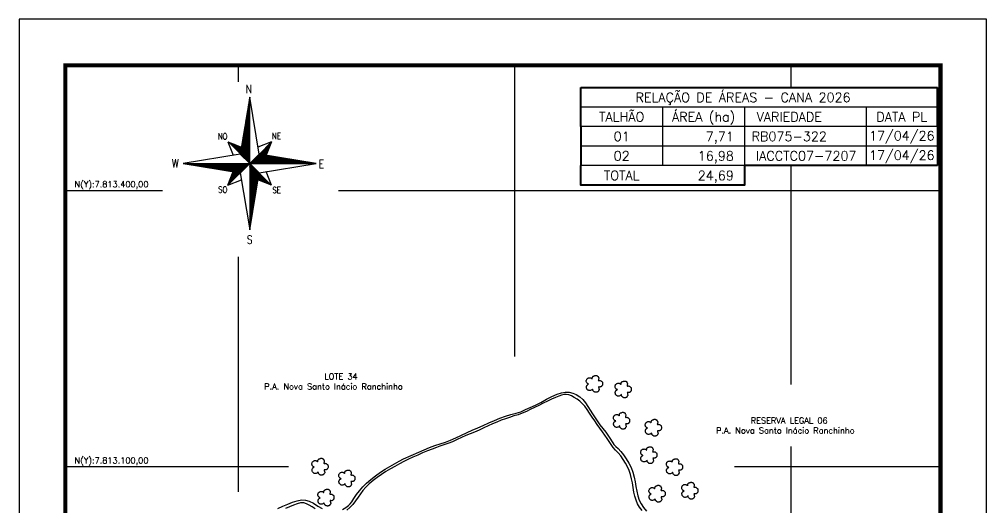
# Model space of a CAD drawing. Header units: millimetres. Extents: x 745062 to 746112, y 7812101 to 7813586.
# Drawn here: x 745062 to 746112, y 7813055 to 7813586 of the extents above; entities that cross this region are included whole.
import ezdxf
from ezdxf.enums import TextEntityAlignment as Align

# ---------------------------------------------------------------- set-up
doc = ezdxf.new("R2010")
doc.units = ezdxf.units.MM
doc.linetypes.add('LIN0', pattern=[0])
for name, color, linetype in [('0114001087', 1, 'Continuous'), ('0114001087002', 5, 'Continuous'), ('CONFRONTANTES', 7, 'Continuous'), ('MALHA', 8, 'Continuous'), ('MARGEM', 5, 'Continuous'), ('MATO', 94, 'Continuous'), ('QUADRO_DE_AREAS_CANA_2026', 7, 'Continuous'), ('SETA_NORTE', 3, 'Continuous'), ('TG', 7, 'LIN0')]:
    doc.layers.add(name, color=color, linetype=linetype)
doc.styles.add('ROMANS', font='romans')
doc.styles.add('Simplex', font='simplex.shx')

# ---------------------------------------------------------------- blocks, each defined once
blk = doc.blocks.new('A$C309442C0')
at = {"layer": 'SETA_NORTE', "linetype": 'Continuous'}
h = blk.add_hatch(dxfattribs=at)
h.set_pattern_fill('ANSI31', color=256, scale=0.1375, angle=-90, style=0)
h.set_pattern_definition([(315, (-215853.3434, 13873.16845), (0.3086963042, 0.3086963042), [])])
h.paths.add_polyline_path([(73.5, 97.4), (74.7, 104.9), (60, 110.8)])
h = blk.add_hatch(dxfattribs=at)
h.set_pattern_fill('ANSI31', color=256, scale=0.1375, angle=180, style=0)
h.set_pattern_definition([(225, (13869.59828, 216024.21475), (0.3086963042, -0.3086963042), [])])
h.paths.add_polyline_path([(93.8, 97.4), (101.4, 96.2), (107.3, 110.8)])
h = blk.add_hatch(dxfattribs=at)
h.set_pattern_fill('ANSI31', color=256, scale=0.1375, style=0)
h.set_pattern_definition([(45, (-13702.2971, -215849.77324), (-0.3086963042, 0.3086963042), [])])
h.paths.add_polyline_path([(73.5, 77), (65.9, 78.3), (60, 63.6)])
h = blk.add_hatch(dxfattribs=at)
h.set_pattern_fill('ANSI31', color=256, scale=0.1375, angle=90, style=0)
h.set_pattern_definition([(135, (216020.6446, -13698.72693), (-0.3086963042, -0.3086963042), [])])
h.paths.add_polyline_path([(93.8, 77), (92.6, 69.5), (107.3, 63.6)])
for p, q in [((83.4, 157.5), (83.7, 157.8)), ((83.5, 158.3), (83.7, 158.4)), ((83.6, 159), (83.7, 159.1)), ((81.3, 145.3), (83.7, 147.6)), ((81.5, 146.1), (83.7, 148.2)), ((81.6, 146.8), (83.7, 148.9)), ((81.7, 147.6), (83.7, 149.5)), ((81.8, 148.3), (83.7, 150.1)), ((82, 149.1), (83.7, 150.8)), ((82.1, 149.9), (83.7, 151.4)), ((82.2, 150.6), (83.7, 152.1)), ((82.3, 151.4), (83.7, 152.7)), ((82.5, 152.2), (83.7, 153.3)), ((82.6, 152.9), (83.7, 154)), ((82.7, 153.7), (83.7, 154.6)), ((82.9, 154.4), (83.7, 155.2)), ((83, 155.2), (83.7, 155.9)), ((83.1, 156), (83.7, 156.5)), ((83.2, 156.7), (83.7, 157.2)), ((79.2, 132.3), (83.7, 136.8)), ((79.3, 133.1), (83.7, 137.4)), ((79.5, 133.8), (83.7, 138)), ((79.6, 134.6), (83.7, 138.7)), ((79.7, 135.4), (83.7, 139.3)), ((79.8, 136.1), (83.7, 140)), ((80, 136.9), (83.7, 140.6)), ((80.1, 137.7), (83.7, 141.2)), ((80.2, 138.4), (83.7, 141.9)), ((80.3, 139.2), (83.7, 142.5)), ((80.5, 139.9), (83.7, 143.1)), ((80.6, 140.7), (83.7, 143.8)), ((80.7, 141.5), (83.7, 144.4)), ((80.8, 142.2), (83.7, 145)), ((81, 143), (83.7, 145.7)), ((81.1, 143.8), (83.7, 146.3)), ((81.2, 144.5), (83.7, 147)), ((77.2, 120.1), (83.7, 126.6)), ((77.3, 120.9), (83.7, 127.2)), ((77.4, 121.6), (83.7, 127.8)), ((77.6, 122.4), (83.7, 128.5)), ((77.7, 123.2), (83.7, 129.1)), ((77.8, 123.9), (83.7, 129.8)), ((78, 124.7), (83.7, 130.4)), ((78.1, 125.5), (83.7, 131)), ((78.2, 126.2), (83.7, 131.7)), ((78.3, 127), (83.7, 132.3)), ((78.5, 127.7), (83.7, 132.9)), ((78.6, 128.5), (83.7, 133.6)), ((78.7, 129.3), (83.7, 134.2)), ((78.8, 130), (83.7, 134.9)), ((79, 130.8), (83.7, 135.5)), ((79.1, 131.6), (83.7, 136.1)), ((75.1, 107.2), (83.7, 115.7)), ((75.2, 107.9), (83.7, 116.4)), ((75.3, 108.7), (83.7, 117)), ((75.4, 109.4), (83.7, 117.7)), ((75.6, 110.2), (83.7, 118.3)), ((75.7, 111), (83.7, 118.9)), ((75.8, 111.7), (83.7, 119.6)), ((75.9, 112.5), (83.7, 120.2)), ((76.1, 113.3), (83.7, 120.8)), ((76.2, 114), (83.7, 121.5)), ((76.3, 114.8), (83.7, 122.1)), ((76.4, 115.5), (83.7, 122.8)), ((76.6, 116.3), (83.7, 123.4)), ((76.7, 117.1), (83.7, 124)), ((76.8, 117.8), (83.7, 124.7)), ((76.9, 118.6), (83.7, 125.3)), ((77.1, 119.4), (83.7, 125.9)), ((60, 110.8), (74.7, 104.9)), ((60, 110.8), (65.9, 96.2)), ((73.5, 97.3), (83.7, 107.5)), ((73.6, 98), (83.7, 108.1)), ((73.7, 98.8), (83.7, 108.7)), ((73.8, 99.5), (83.7, 109.4)), ((73.8, 97), (83.7, 106.8)), ((73.9, 100.3), (83.7, 110)), ((74.1, 101.1), (83.7, 110.6)), ((74.2, 101.8), (83.7, 111.3)), ((74.2, 96.7), (83.7, 106.2)), ((74.3, 102.6), (83.7, 111.9)), ((74.4, 103.3), (83.7, 112.6)), ((74.5, 96.4), (83.7, 105.6)), ((74.6, 104.1), (83.7, 113.2)), ((74.7, 104.9), (83.7, 113.8)), ((74.8, 105.6), (83.7, 114.5)), ((74.9, 106.4), (83.7, 115.1)), ((107.3, 110.8), (92.6, 104.9)), ((107.3, 110.8), (101.4, 96.2)), ((74.8, 96.1), (83.7, 104.9)), ((75.1, 95.7), (83.7, 104.3)), ((75.4, 95.4), (83.7, 103.6)), ((75.8, 95.1), (83.7, 103)), ((76.1, 94.8), (83.7, 102.4)), ((76.4, 94.5), (83.7, 101.7)), ((76.7, 94.2), (83.7, 101.1)), ((77, 93.8), (83.7, 100.5)), ((77.4, 93.5), (83.7, 99.8)), ((77.7, 93.2), (83.7, 99.2)), ((78, 92.9), (83.7, 98.5)), ((78.3, 92.6), (83.7, 97.9)), ((78.6, 92.2), (83.7, 97.3)), ((78.9, 91.9), (83.7, 96.6)), ((79.3, 91.6), (83.7, 96)), ((79.6, 91.3), (83.7, 95.4)), ((79.9, 91), (83.7, 94.7)), ((83.8, 87.2), (94, 97.4)), ((84.4, 87.2), (94.5, 97.3)), ((85.1, 87.2), (95.1, 97.2)), ((85.7, 87.2), (95.6, 97.1)), ((86.3, 87.2), (96.2, 97)), ((87, 87.2), (96.7, 96.9)), ((87.6, 87.2), (97.2, 96.9)), ((88.3, 87.2), (97.8, 96.8)), ((88.9, 87.2), (98.3, 96.7)), ((89.5, 87.2), (98.9, 96.6)), ((90.2, 87.2), (99.4, 96.5)), ((90.8, 87.2), (100, 96.4)), ((91.4, 87.2), (100.5, 96.3)), ((92.1, 87.2), (101.1, 96.2)), ((92.7, 87.2), (101.6, 96.1)), ((93.4, 87.2), (102.2, 96)), ((94, 87.2), (102.7, 96)), ((94.6, 87.2), (103.3, 95.9)), ((95.3, 87.2), (103.8, 95.8)), ((95.9, 87.2), (104.4, 95.7)), ((96.5, 87.2), (104.9, 95.6)), ((97.2, 87.2), (105.5, 95.5)), ((97.8, 87.2), (106, 95.4)), ((98.4, 87.2), (106.5, 95.3)), ((99.1, 87.2), (107.1, 95.2)), ((99.7, 87.2), (107.6, 95.1)), ((100.4, 87.2), (108.2, 95.1)), ((101, 87.2), (108.7, 95)), ((101.6, 87.2), (109.3, 94.9)), ((102.3, 87.2), (109.8, 94.8)), ((102.9, 87.2), (110.4, 94.7)), ((103.5, 87.2), (110.9, 94.6)), ((104.2, 87.2), (111.5, 94.5)), ((11.8, 87.2), (11.8, 87.2)), ((12.3, 87.1), (12.4, 87.2)), ((12.9, 87), (13.1, 87.2)), ((13.4, 86.9), (13.7, 87.2)), ((14, 86.8), (14.4, 87.2)), ((14.5, 86.7), (15, 87.2)), ((15.1, 86.6), (15.6, 87.2)), ((15.6, 86.6), (16.3, 87.2)), ((16.2, 86.5), (16.9, 87.2)), ((16.7, 86.4), (17.5, 87.2)), ((17.2, 86.3), (18.2, 87.2)), ((17.8, 86.2), (18.8, 87.2)), ((18.3, 86.1), (19.5, 87.2)), ((18.9, 86), (20.1, 87.2)), ((19.4, 85.9), (20.7, 87.2)), ((20, 85.8), (21.4, 87.2)), ((20.5, 85.7), (22, 87.2)), ((21.1, 85.7), (22.6, 87.2)), ((21.6, 85.6), (23.3, 87.2)), ((22.2, 85.5), (23.9, 87.2)), ((22.7, 85.4), (24.6, 87.2)), ((23.3, 85.3), (25.2, 87.2)), ((23.8, 85.2), (25.8, 87.2)), ((24.4, 85.1), (26.5, 87.2)), ((24.9, 85), (27.1, 87.2)), ((25.5, 84.9), (27.7, 87.2)), ((26, 84.8), (28.4, 87.2)), ((26.5, 84.8), (29, 87.2)), ((27.1, 84.7), (29.6, 87.2)), ((27.6, 84.6), (30.3, 87.2)), ((28.2, 84.5), (30.9, 87.2)), ((28.7, 84.4), (31.6, 87.2)), ((29.3, 84.3), (32.2, 87.2)), ((29.8, 84.2), (32.8, 87.2)), ((30.4, 84.1), (33.5, 87.2)), ((30.9, 84), (34.1, 87.2)), ((31.5, 83.9), (34.7, 87.2)), ((32, 83.9), (35.4, 87.2)), ((32.6, 83.8), (36, 87.2)), ((33.1, 83.7), (36.7, 87.2)), ((33.7, 83.6), (37.3, 87.2)), ((34.2, 83.5), (37.9, 87.2)), ((34.7, 83.4), (38.6, 87.2)), ((35.3, 83.3), (39.2, 87.2)), ((35.8, 83.2), (39.8, 87.2)), ((36.4, 83.1), (40.5, 87.2)), ((36.9, 83), (41.1, 87.2)), ((37.5, 83), (41.8, 87.2)), ((38, 82.9), (42.4, 87.2)), ((38.6, 82.8), (43, 87.2)), ((39.1, 82.7), (43.7, 87.2)), ((39.7, 82.6), (44.3, 87.2)), ((40.2, 82.5), (44.9, 87.2)), ((40.8, 82.4), (45.6, 87.2)), ((41.3, 82.3), (46.2, 87.2)), ((41.9, 82.2), (46.8, 87.2)), ((42.4, 82.1), (47.5, 87.2)), ((43, 82.1), (48.1, 87.2)), ((43.5, 82), (48.8, 87.2)), ((44, 81.9), (49.4, 87.2)), ((44.6, 81.8), (50, 87.2)), ((45.1, 81.7), (50.7, 87.2)), ((45.7, 81.6), (51.3, 87.2)), ((46.2, 81.5), (51.9, 87.2)), ((46.8, 81.4), (52.6, 87.2)), ((47.3, 81.3), (53.2, 87.2)), ((47.9, 81.2), (53.9, 87.2)), ((48.4, 81.2), (54.5, 87.2)), ((49, 81.1), (55.1, 87.2)), ((49.5, 81), (55.8, 87.2)), ((50.1, 80.9), (56.4, 87.2)), ((50.6, 80.8), (57, 87.2)), ((51.2, 80.7), (57.7, 87.2)), ((51.7, 80.6), (58.3, 87.2)), ((52.3, 80.5), (59, 87.2)), ((52.8, 80.4), (59.6, 87.2)), ((53.3, 80.3), (60.2, 87.2)), ((53.9, 80.3), (60.9, 87.2)), ((54.4, 80.2), (61.5, 87.2)), ((55, 80.1), (62.1, 87.2)), ((55.5, 80), (62.8, 87.2)), ((56.1, 79.9), (63.4, 87.2)), ((56.6, 79.8), (64, 87.2)), ((57.2, 79.7), (64.7, 87.2)), ((57.7, 79.6), (65.3, 87.2)), ((58.3, 79.5), (66, 87.2)), ((58.8, 79.4), (66.6, 87.2)), ((59.4, 79.4), (67.2, 87.2)), ((59.9, 79.3), (67.9, 87.2)), ((83.7, 87.2), (60, 63.6)), ((60.5, 79.2), (68.5, 87.2)), ((61, 79.1), (69.1, 87.2)), ((61.5, 79), (69.8, 87.2)), ((62.1, 78.9), (70.4, 87.2)), ((62.6, 78.8), (71.1, 87.2)), ((63.2, 78.7), (71.7, 87.2)), ((63.7, 78.6), (72.3, 87.2)), ((64.3, 78.5), (73, 87.2)), ((64.8, 78.4), (73.6, 87.2)), ((65.4, 78.4), (74.2, 87.2)), ((65.9, 78.3), (74.9, 87.2)), ((66.5, 78.2), (75.5, 87.2)), ((67, 78.1), (76.2, 87.2)), ((67.6, 78), (76.8, 87.2)), ((68.1, 77.9), (77.4, 87.2)), ((68.7, 77.8), (78.1, 87.2)), ((69.2, 77.7), (78.7, 87.2)), ((69.8, 77.6), (79.3, 87.2)), ((70.3, 77.5), (80, 87.2)), ((70.8, 77.5), (80.6, 87.2)), ((71.4, 77.4), (81.2, 87.2)), ((71.9, 77.3), (81.9, 87.2)), ((72.5, 77.2), (82.5, 87.2)), ((73, 77.1), (83.2, 87.2)), ((80.2, 90.7), (83.7, 94.1)), ((80.5, 90.3), (83.7, 93.4)), ((80.9, 90), (83.7, 92.8)), ((81.2, 89.7), (83.7, 92.2)), ((81.5, 89.4), (83.7, 91.5)), ((81.8, 89.1), (83.7, 90.9)), ((82.1, 88.7), (83.7, 90.3)), ((82.4, 88.4), (83.7, 89.6)), ((82.8, 88.1), (83.7, 89)), ((83.1, 87.8), (83.7, 88.4)), ((83.4, 87.5), (83.7, 87.7)), ((83.7, 87.1), (83.7, 87.1)), ((83.7, 86.4), (84, 86.8)), ((83.7, 85.8), (84.4, 86.5)), ((83.7, 85.2), (84.7, 86.2)), ((83.7, 84.5), (85, 85.9)), ((83.7, 83.9), (85.3, 85.6)), ((83.7, 83.3), (85.6, 85.2)), ((83.7, 82.6), (86, 84.9)), ((83.7, 82), (86.3, 84.6)), ((83.7, 81.3), (86.6, 84.3)), ((104.8, 87.2), (112, 94.4)), ((105.5, 87.2), (112.6, 94.3)), ((106.1, 87.2), (113.1, 94.2)), ((106.7, 87.2), (113.7, 94.1)), ((107.4, 87.2), (114.2, 94.1)), ((108, 87.2), (114.8, 94)), ((108.6, 87.2), (115.3, 93.9)), ((109.3, 87.2), (115.8, 93.8)), ((109.9, 87.2), (116.4, 93.7)), ((110.6, 87.2), (116.9, 93.6)), ((111.2, 87.2), (117.5, 93.5)), ((111.8, 87.2), (118, 93.4)), ((112.5, 87.2), (118.6, 93.3)), ((113.1, 87.2), (119.1, 93.2)), ((113.7, 87.2), (119.7, 93.2)), ((114.4, 87.2), (120.2, 93.1)), ((115, 87.2), (120.8, 93)), ((115.6, 87.2), (121.3, 92.9)), ((116.3, 87.2), (121.9, 92.8)), ((116.9, 87.2), (122.4, 92.7)), ((117.6, 87.2), (123, 92.6)), ((118.2, 87.2), (123.5, 92.5)), ((118.8, 87.2), (124, 92.4)), ((119.5, 87.2), (124.6, 92.3)), ((120.1, 87.2), (125.1, 92.3)), ((120.7, 87.2), (125.7, 92.2)), ((121.4, 87.2), (126.2, 92.1)), ((122, 87.2), (126.8, 92)), ((122.7, 87.2), (127.3, 91.9)), ((123.3, 87.2), (127.9, 91.8)), ((123.9, 87.2), (128.4, 91.7)), ((124.6, 87.2), (129, 91.6)), ((125.2, 87.2), (129.5, 91.5)), ((125.8, 87.2), (130.1, 91.4)), ((126.5, 87.2), (130.6, 91.4)), ((127.1, 87.2), (131.2, 91.3)), ((127.8, 87.2), (131.7, 91.2)), ((128.4, 87.2), (132.3, 91.1)), ((129, 87.2), (132.8, 91)), ((129.7, 87.2), (133.3, 90.9)), ((130.3, 87.2), (133.9, 90.8)), ((130.9, 87.2), (134.4, 90.7)), ((131.6, 87.2), (135, 90.6)), ((132.2, 87.2), (135.5, 90.5)), ((132.8, 87.2), (136.1, 90.5)), ((133.5, 87.2), (136.6, 90.4)), ((134.1, 87.2), (137.2, 90.3)), ((134.8, 87.2), (137.7, 90.2)), ((135.4, 87.2), (138.3, 90.1)), ((136, 87.2), (138.8, 90)), ((136.7, 87.2), (139.4, 89.9)), ((137.3, 87.2), (139.9, 89.8)), ((137.9, 87.2), (140.5, 89.7)), ((138.6, 87.2), (141, 89.6)), ((139.2, 87.2), (141.6, 89.6)), ((139.9, 87.2), (142.1, 89.5)), ((140.5, 87.2), (142.6, 89.4)), ((141.1, 87.2), (143.2, 89.3)), ((141.8, 87.2), (143.7, 89.2)), ((142.4, 87.2), (144.3, 89.1)), ((143, 87.2), (144.8, 89)), ((143.7, 87.2), (145.4, 88.9)), ((144.3, 87.2), (145.9, 88.8)), ((144.9, 87.2), (146.5, 88.7)), ((145.6, 87.2), (147, 88.7)), ((146.2, 87.2), (147.6, 88.6)), ((146.9, 87.2), (148.1, 88.5)), ((147.5, 87.2), (148.7, 88.4)), ((148.1, 87.2), (149.2, 88.3)), ((148.8, 87.2), (149.8, 88.2)), ((149.4, 87.2), (150.3, 88.1)), ((150, 87.2), (150.8, 88)), ((150.7, 87.2), (151.4, 87.9)), ((151.3, 87.2), (151.9, 87.8)), ((152, 87.2), (152.5, 87.8)), ((152.6, 87.2), (153, 87.7)), ((153.2, 87.2), (153.6, 87.6)), ((153.9, 87.2), (154.1, 87.5)), ((154.5, 87.2), (154.7, 87.4)), ((155.1, 87.2), (155.2, 87.3)), ((60, 63.6), (65.9, 78.3)), ((83.7, 80.7), (86.9, 84)), ((83.7, 80.1), (87.2, 83.6)), ((83.7, 79.4), (87.5, 83.3)), ((83.7, 78.8), (87.9, 83)), ((83.7, 78.2), (88.2, 82.7)), ((83.7, 77.5), (88.5, 82.4)), ((83.7, 76.9), (88.8, 82.1)), ((83.7, 76.2), (89.1, 81.7)), ((83.7, 75.6), (89.5, 81.4)), ((83.7, 75), (89.8, 81.1)), ((83.7, 74.3), (90.1, 80.8)), ((83.7, 73.7), (90.4, 80.5)), ((83.7, 73.1), (90.7, 80.1)), ((83.7, 72.4), (91, 79.8)), ((83.7, 71.8), (91.4, 79.5)), ((83.7, 71.2), (91.7, 79.2)), ((83.7, 70.5), (92, 78.9)), ((83.7, 69.9), (92.3, 78.5)), ((83.7, 69.2), (92.6, 78.2)), ((83.7, 68.6), (93, 77.9)), ((83.7, 68), (93.3, 77.6)), ((83.7, 67.3), (93.6, 77.3)), ((83.7, 66.7), (93.8, 76.9)), ((83.7, 66.1), (93.7, 76.1)), ((83.7, 65.4), (93.6, 75.3)), ((83.7, 64.8), (93.4, 74.6)), ((83.7, 64.1), (93.3, 73.8)), ((107.3, 63.6), (101.4, 78.3)), ((60, 63.6), (74.7, 69.5)), ((83.7, 63.5), (93.2, 73)), ((83.7, 62.9), (93.1, 72.3)), ((83.7, 62.2), (92.9, 71.5)), ((83.7, 61.6), (92.8, 70.8)), ((83.7, 61), (92.7, 70)), ((83.7, 60.3), (92.6, 69.2)), ((83.7, 59.7), (92.4, 68.5)), ((83.7, 59), (92.3, 67.7)), ((83.7, 58.4), (92.2, 66.9)), ((83.7, 57.8), (92.1, 66.2)), ((83.7, 57.1), (91.9, 65.4)), ((83.7, 56.5), (91.8, 64.7)), ((83.7, 55.9), (91.7, 63.9)), ((83.7, 55.2), (91.6, 63.1)), ((107.3, 63.6), (92.6, 69.5)), ((83.7, 54.6), (91.4, 62.4)), ((83.7, 54), (91.3, 61.6)), ((83.7, 53.3), (91.2, 60.8)), ((83.7, 52.7), (91.1, 60.1)), ((83.7, 52), (90.9, 59.3)), ((83.7, 51.4), (90.8, 58.6)), ((83.7, 50.8), (90.7, 57.8)), ((83.7, 50.1), (90.5, 57)), ((83.7, 49.5), (90.4, 56.3)), ((83.7, 48.9), (90.3, 55.5)), ((83.7, 48.2), (90.2, 54.7)), ((83.7, 47.6), (90, 54)), ((83.7, 46.9), (89.9, 53.2)), ((83.7, 46.3), (89.8, 52.5)), ((83.7, 45.7), (89.7, 51.7)), ((83.7, 45), (89.5, 50.9)), ((83.7, 44.4), (89.4, 50.2)), ((83.7, 43.8), (89.3, 49.4)), ((83.7, 43.1), (89.2, 48.6)), ((83.7, 42.5), (89, 47.9)), ((83.7, 41.8), (88.9, 47.1)), ((83.7, 41.2), (88.8, 46.3)), ((83.7, 40.6), (88.7, 45.6)), ((83.7, 39.9), (88.5, 44.8)), ((83.7, 39.3), (88.4, 44.1)), ((83.7, 38.7), (88.3, 43.3)), ((83.7, 38), (88.2, 42.5)), ((83.7, 37.4), (88, 41.8)), ((83.7, 36.8), (87.9, 41)), ((83.7, 36.1), (87.8, 40.2)), ((83.7, 35.5), (87.7, 39.5)), ((83.7, 34.8), (87.5, 38.7)), ((83.7, 34.2), (87.4, 38)), ((83.7, 33.6), (87.3, 37.2)), ((83.7, 32.9), (87.2, 36.4)), ((83.7, 32.3), (87, 35.7)), ((83.7, 31.7), (86.9, 34.9)), ((83.7, 31), (86.8, 34.1)), ((83.7, 30.4), (86.7, 33.4)), ((83.7, 29.7), (86.5, 32.6)), ((83.7, 29.1), (86.4, 31.9)), ((83.7, 28.5), (86.3, 31.1)), ((83.7, 27.8), (86.2, 30.3)), ((83.7, 27.2), (86, 29.6)), ((83.7, 26.6), (85.9, 28.8)), ((83.7, 25.9), (85.8, 28)), ((83.7, 25.3), (85.6, 27.3)), ((83.7, 24.6), (85.5, 26.5)), ((83.7, 24), (85.4, 25.8)), ((83.7, 23.4), (85.3, 25)), ((83.7, 22.7), (85.1, 24.2)), ((83.7, 22.1), (85, 23.5)), ((83.7, 21.5), (84.9, 22.7)), ((83.7, 20.8), (84.8, 21.9)), ((83.7, 20.2), (84.6, 21.2)), ((83.7, 19.6), (84.5, 20.4)), ((83.7, 18.9), (84.4, 19.7)), ((83.7, 18.3), (84.3, 18.9)), ((83.7, 17.6), (84.1, 18.1)), ((83.7, 17), (84, 17.4)), ((83.7, 16.4), (83.9, 16.6)), ((83.7, 15.7), (83.8, 15.8))]:
    blk.add_line(p, q, dxfattribs=at)
blk.add_lwpolyline([(93.8, 77), (155.7, 87.2), (93.8, 97.4), (83.7, 159.3), (73.5, 97.4), (11.6, 87.2), (73.5, 77), (83.7, 15.1)], close=True, dxfattribs=at)
for points in [[(83.7, 87.2), (83.7, 159.3)], [(83.7, 87.2), (73.5, 97.4)], [(83.7, 87.2), (93.8, 97.4)], [(11.6, 87.2), (155.7, 87.2)], [(83.7, 87.2), (73.5, 77)], [(83.7, 87.2), (93.8, 77)], [(83.7, 87.2), (83.7, 15.1)]]:
    blk.add_lwpolyline(points, dxfattribs=at)
at = {"layer": 'SETA_NORTE', "color": 7, "lineweight": 30, "style": 'ROMANS', "width": 0.8}
for s, height, p in [('N ', 8.94, (79.5, 163.6)), ('NO', 6.88, (49.1, 113.2)), ('NE', 6.87, (108, 113.7)), ('W', 8.94, (-0.7, 82.9)), ('E', 8.94, (158.6, 82.1)), ('SO', 6.88, (49.5, 55.3)), ('SE', 6.87, (108.3, 55)), ('S', 8.94, (80.6, 0))]:
    blk.add_text(s, height=height, dxfattribs=at).set_placement(p)
blk = doc.blocks.new('MATO')
at = {"layer": 'TG', "color": 94, "linetype": 'LIN0', "flags": 128}
blk.add_lwpolyline([(745807.8, 7813089.5), (745807.3, 7813089.1), (745806.8, 7813088.6), (745806.2, 7813088.2), (745805.5, 7813088), (745804.8, 7813087.9), (745804.2, 7813087.9), (745803.6, 7813088), (745803.2, 7813088.2), (745802.7, 7813088.5), (745802.4, 7813088.8), (745802, 7813089.1), (745801.7, 7813089.5), (745801.5, 7813089.8), (745801.4, 7813090.2), (745801.3, 7813090.6), (745801.2, 7813091.2), (745801.2, 7813091.8), (745801.2, 7813092.3), (745801.3, 7813092.7), (745801.5, 7813093.1), (745801.7, 7813093.4), (745801.9, 7813093.6), (745802.1, 7813093.9), (745802.3, 7813094.2), (745802.8, 7813094.4), (745803.2, 7813094.7), (745803.5, 7813094.9), (745803.3, 7813095), (745803.1, 7813095.1), (745802.7, 7813095.2), (745802.5, 7813095.3), (745802.3, 7813095.5), (745802, 7813095.8), (745801.7, 7813096.2), (745801.4, 7813096.6), (745801.2, 7813097.1), (745801, 7813097.6), (745801, 7813098.2), (745801, 7813098.7), (745801.2, 7813099.3), (745801.4, 7813099.9), (745801.6, 7813100.4), (745801.8, 7813100.6), (745802, 7813100.8), (745802.3, 7813101), (745802.6, 7813101.2), (745803, 7813101.5), (745803.4, 7813101.7), (745803.9, 7813101.8), (745804.3, 7813101.8), (745804.7, 7813101.9), (745805, 7813101.8), (745805.4, 7813101.8), (745805.7, 7813101.7), (745805.9, 7813101.6), (745806.2, 7813101.5), (745806.5, 7813101.4), (745806.8, 7813101), (745807.1, 7813100.7), (745807.3, 7813100.6), (745807.4, 7813101), (745807.5, 7813101.5), (745807.6, 7813102.1), (745807.6, 7813102.3), (745807.7, 7813102.5), (745807.8, 7813102.6), (745808, 7813102.9), (745808.2, 7813103.2), (745808.4, 7813103.4), (745808.7, 7813103.6), (745809, 7813103.7), (745809.4, 7813103.8), (745809.7, 7813103.9), (745810, 7813104.1), (745810.3, 7813104.2), (745810.7, 7813104.3), (745811, 7813104.3), (745811.4, 7813104.3), (745811.7, 7813104.3), (745812, 7813104.2), (745812.3, 7813104.2), (745812.6, 7813104), (745812.9, 7813103.9), (745813.1, 7813103.7), (745813.4, 7813103.6), (745813.6, 7813103.3), (745813.7, 7813103.1), (745813.9, 7813102.8), (745814.1, 7813102.4), (745814.3, 7813102.1), (745814.4, 7813101.7), (745814.5, 7813101.4), (745814.5, 7813100.9), (745814.3, 7813100.2), (745814.1, 7813099.5), (745814, 7813098.9), (745814.4, 7813098.8), (745814.9, 7813098.8), (745815.4, 7813098.9), (745815.8, 7813098.8), (745816.2, 7813098.8), (745816.6, 7813098.6), (745817, 7813098.3), (745817.4, 7813098), (745817.7, 7813097.7), (745818, 7813097.6), (745818.2, 7813097.4), (745818.4, 7813097), (745818.5, 7813096.1), (745818.5, 7813095.1), (745818.5, 7813094.2), (745818.4, 7813093.7), (745818.1, 7813093.3), (745817.8, 7813092.9), (745817.6, 7813092.6), (745817.3, 7813092.3), (745816.9, 7813092.1), (745816.5, 7813091.9), (745816, 7813091.8), (745815.5, 7813091.7), (745814.9, 7813091.9), (745814.5, 7813091.9), (745814.2, 7813091.8), (745814.4, 7813091), (745814.6, 7813090.1), (745814.9, 7813089.2), (745814.9, 7813088.7), (745814.7, 7813088.4), (745814.6, 7813088.1), (745814.3, 7813087.7), (745814.1, 7813087.3), (745813.8, 7813087), (745813.6, 7813086.7), (745813.3, 7813086.5), (745813, 7813086.3), (745812.6, 7813086.2), (745812.2, 7813086.1), (745811.8, 7813086), (745811.4, 7813086), (745811, 7813086.1), (745810.6, 7813086.1), (745810.3, 7813086.1), (745810, 7813086.2), (745809.7, 7813086.4), (745809.4, 7813086.7), (745809, 7813087), (745808.7, 7813087.4), (745808.4, 7813087.6), (745808.2, 7813087.9), (745808, 7813088.3), (745808, 7813088.7), (745807.9, 7813089.2), (745807.8, 7813089.6), (745807.8, 7813089.6)], dxfattribs=at)

msp = doc.modelspace()

# ---------------------------------------------------------------- linework, layer by layer
at = {"layer": '0114001087', "elevation": 630}
for points in [[(745412.9, 7813053.3), (745416.8, 7813055.6), (745419.4, 7813057.7), (745421.3, 7813059.4), (745423.2, 7813061.9), (745425.4, 7813065.4), (745428.1, 7813069.6), (745431.5, 7813073.8), (745435.1, 7813078), (745439.1, 7813082), (745443.8, 7813086), (745449, 7813090.1), (745454.2, 7813094), (745459.3, 7813097.4), (745464.3, 7813100.3), (745469.3, 7813103.1), (745474.4, 7813105.8), (745479.4, 7813108.4), (745496, 7813115.8), (745507.3, 7813120.8), (745513.2, 7813122.8), (745518.9, 7813124.7), (745524.7, 7813126.5), (745530.4, 7813128.6), (745536, 7813131.4), (745553.7, 7813139.7), (745559.8, 7813142.2), (745565.9, 7813144.8), (745572, 7813147.5), (745577.9, 7813150.1), (745583.9, 7813152.5), (745590.1, 7813154.7), (745595.9, 7813156.5), (745601.6, 7813157.9), (745606.7, 7813159.6), (745611.7, 7813161.9), (745616.9, 7813164.3), (745622.4, 7813166.9), (745628.2, 7813169.8), (745634.3, 7813173.1), (745640.4, 7813176.3), (745646, 7813178.6), (745650.7, 7813180.2), (745654.8, 7813181), (745659, 7813180.9), (745663, 7813179.8), (745666.8, 7813178.2), (745670.5, 7813175.9), (745673.8, 7813172.9), (745676.7, 7813169.3), (745679.2, 7813165.3), (745681.7, 7813161.2), (745684.3, 7813157.2), (745692.4, 7813145.3), (745695.6, 7813141.4), (745698.8, 7813137.4), (745701.6, 7813133.2), (745703.8, 7813129.9), (745705, 7813128), (745706.3, 7813126), (745707.6, 7813124.1), (745709.7, 7813121.9), (745712.2, 7813119.5), (745715, 7813116.6), (745718, 7813112.8), (745720.9, 7813108.5), (745723.7, 7813103.8), (745726.3, 7813098.9), (745728.2, 7813093.9), (745729.6, 7813088.7), (745730.7, 7813083.6), (745731.6, 7813078.4), (745732.4, 7813073.2), (745733.5, 7813068.2), (745735, 7813063.7), (745737.1, 7813059.5), (745739.8, 7813055.5), (745742.9, 7813051.6)], [(745342.8, 7813054.5), (745348.4, 7813056.9), (745353.8, 7813059.3), (745358.8, 7813061.4), (745363.7, 7813063), (745368.4, 7813063.9), (745372.7, 7813063.7), (745376.7, 7813062.4), (745381.4, 7813060.3), (745386.3, 7813057.2), (745391, 7813054.6)]]:
    msp.add_lwpolyline(points, dxfattribs=at)
at = {"layer": '0114001087002', "elevation": 630}
for points in [[(745738.3, 7813052.4), (745735.4, 7813055.8), (745733.4, 7813059.5), (745731.7, 7813063.5), (745730.3, 7813067.8), (745729.3, 7813072.4), (745728.5, 7813077.4), (745727.8, 7813082.3), (745726.8, 7813086.9), (745725.7, 7813091.5), (745724.3, 7813095.7), (745722.5, 7813099.8), (745720.2, 7813103.8), (745717.7, 7813107.8), (745715, 7813111.6), (745712.4, 7813114.8), (745709.5, 7813117.8), (745706.7, 7813120.9), (745704.5, 7813124.1), (745702.5, 7813127.2), (745700.2, 7813130.6), (745697.7, 7813134.2), (745695.1, 7813137.9), (745692.4, 7813141.8), (745689.6, 7813145.7), (745686.8, 7813149.7), (745684, 7813153.8), (745681.2, 7813158), (745678.5, 7813162.1), (745675.9, 7813165.7), (745673.3, 7813168.6), (745670.5, 7813171), (745667.7, 7813173.3), (745664.6, 7813175.2), (745661.6, 7813176.8), (745658.6, 7813177.9), (745655.8, 7813178.5), (745653.3, 7813178.3), (745650.7, 7813177.7), (745647.7, 7813176.6), (745644.1, 7813175.2), (745640, 7813173.4), (745635.6, 7813171.2), (745631, 7813168.9), (745626.2, 7813166.4), (745621.4, 7813164.1), (745616.9, 7813161.9), (745612.6, 7813159.8), (745608.2, 7813158), (745603.7, 7813156.4), (745599, 7813155), (745594.4, 7813153.5), (745589.9, 7813152), (745585.3, 7813150.4), (745580.7, 7813148.4), (745576, 7813146.4), (745571.2, 7813144.3), (745566.4, 7813142.1), (745561.4, 7813139.7), (745556.3, 7813137.4), (745546.8, 7813133.9), (745542.2, 7813131.6), (745537.4, 7813129.3), (745532.5, 7813127.1), (745527.5, 7813125.1), (745522.9, 7813123.5), (745518.8, 7813122.1), (745514.9, 7813120.7), (745510.3, 7813119.1), (745505.2, 7813117.1), (745500, 7813114.8), (745494.7, 7813112.5), (745489.5, 7813110.3), (745484.5, 7813108), (745479.6, 7813105.7), (745474.8, 7813103.1), (745469.9, 7813100.3), (745465, 7813097.5), (745460.2, 7813094.7), (745455.3, 7813091.6), (745450.7, 7813088.3), (745446.2, 7813084.8), (745442, 7813081.2), (745438.3, 7813077.7), (745435, 7813074.1), (745432.6, 7813070.6), (745430, 7813066.9), (745427.3, 7813062.9), (745424.2, 7813059), (745421.1, 7813055.5), (745417.8, 7813052.6)], [(745383.4, 7813054.3), (745380, 7813056.4), (745376.9, 7813058.3), (745374, 7813059.7), (745371.1, 7813060.6), (745367.5, 7813060.6), (745363.7, 7813059.6), (745359.7, 7813058.1), (745355.4, 7813056.4), (745351.1, 7813054.6)]]:
    msp.add_lwpolyline(points, dxfattribs=at)
at = {"layer": 'MALHA'}
for points in [[(745300, 7813517.9), (745300, 7813535.9)], [(745600, 7813219.5), (745600, 7813535.9)], [(745900, 7813511.7), (745900, 7813535.9)], [(745900, 7813189.1), (745900, 7813427)], [(745112.2, 7813400), (745217.7, 7813400)], [(745408.7, 7813400), (746062.2, 7813400)], [(745300, 7813072.5), (745300, 7813327.7)], [(745900, 7812995.9), (745900, 7813122)], [(745112.2, 7813100), (745354.5, 7813100)], [(745838.7, 7813100), (746062.2, 7813100)]]:
    msp.add_lwpolyline(points, dxfattribs=at)
at = {"layer": 'MARGEM', "color": 174, "linetype": 'LIN0', "flags": 128}
msp.add_lwpolyline([(746112.2, 7812100.9), (746112.2, 7813585.9), (745062.2, 7813585.9), (745062.2, 7812100.9)], close=True, dxfattribs=at)
at = {"layer": 'MARGEM', "color": 174, "linetype": 'LIN0', "const_width": 4.54, "flags": 128}
msp.add_lwpolyline([(746062.2, 7812268.1), (746062.2, 7813535.9), (745112.2, 7813535.9), (745112.2, 7812268.1)], close=True, dxfattribs=at)
at = {"layer": 'QUADRO_DE_AREAS_CANA_2026', "color": 174, "linetype": 'ByBlock', "lineweight": 40}
for p, q in [((745671.7, 7813469.3), (745671.7, 7813511.7)), ((745671.7, 7813511.7), (746058.8, 7813511.7)), ((746058.8, 7813469.3), (746058.8, 7813511.7)), ((745671.7, 7813469.3), (745671.7, 7813427)), ((746058.8, 7813469.3), (746058.8, 7813427))]:
    msp.add_line(p, q, dxfattribs=at)
at = {"layer": 'QUADRO_DE_AREAS_CANA_2026', "linetype": 'Continuous'}
for p, q in [((746058.8, 7813490.5), (745671.7, 7813490.5)), ((745760.5, 7813490.5), (745760.5, 7813427)), ((745849.4, 7813490.5), (745849.4, 7813427)), ((745981.4, 7813490.5), (745981.4, 7813427)), ((746058.8, 7813469.3), (745671.7, 7813469.3)), ((746058.8, 7813448.1), (745671.7, 7813448.1)), ((745849.4, 7813427), (745671.7, 7813427))]:
    msp.add_line(p, q, dxfattribs=at)
at = {"layer": 'QUADRO_DE_AREAS_CANA_2026', "color": 174, "linetype": 'ByBlock', "lineweight": 40}
msp.add_lwpolyline([(746058.8, 7813427), (745849.4, 7813427), (745849.4, 7813405.8), (745671.7, 7813405.8), (745671.7, 7813427)], dxfattribs=at)

# ---------------------------------------------------------------- block references
at = {"layer": 'MATO'}
for p in [(-123.3, 94.7, 623.4), (-92.1, 88.7, 623.4), (-93.9, 54.7, 623.4), (-59.3, 47.1, 623.4), (-64.3, 17.3, 623.4), (-421.2, 4.7, 623.4), (-36.4, 4.3, 623.4), (-392, -8, 623.4), (-19.7, -21.3, 623.4), (-414.7, -28.8, 623.4), (-55.3, -24.6, 623.4)]:
    msp.add_blockref('MATO', p, dxfattribs=at)
at = {"layer": 'SETA_NORTE', "linetype": 'ByBlock'}
msp.add_blockref('A$C309442C0', (745228.6, 7813342.1), dxfattribs=at)

# ---------------------------------------------------------------- texts
at = {"layer": 'CONFRONTANTES', "linetype": 'Continuous', "style": 'Simplex'}
for s, p in [('LOTE 34', (745393.3, 7813194.7)), ('P.A. Nova Santo Inácio Ranchinho', (745328, 7813183.8)), ('RESERVA LEGAL 06 ', (745856.1, 7813146.8)), ('P.A. Nova Santo Inácio Ranchinho ', (745818.5, 7813136))]:
    msp.add_text(s, height=6.5, dxfattribs=at).set_placement(p)
at = {"layer": 'MALHA', "style": 'Simplex'}
for s, p in [('N(Y):7.813.400,00', (745162.3, 7813406.7)), ('N(Y):7.813.100,00', (745162.3, 7813106.7))]:
    msp.add_text(s, height=6.5, dxfattribs=at).set_placement(p, align=Align.MIDDLE_CENTER)
at = {"layer": 'QUADRO_DE_AREAS_CANA_2026', "linetype": 'Continuous', "style": 'Simplex'}
for s, height, p in [('RELAÇÃO DE ÁREAS - CANA 2026', 10.144, (745847.8, 7813501.1)), ('TALHÃO', 10.14, (745716.1, 7813479.9)), ('ÁREA (ha)', 10.14, (745805, 7813479.9)), ('VARIEDADE', 10.14, (745898, 7813479.9)), ('DATA PL', 10.14, (746020.1, 7813479.9)), ('01', 10.14, (745716.1, 7813458.7)), ('RB075-322', 10.14, (745898, 7813458.7)), ('17/04/26', 10.14, (746020.1, 7813459.4)), ('02', 10.14, (745716.1, 7813437.6)), ('IACCTC07-7207', 10.144, (745916.4, 7813437.6)), ('17/04/26', 10.14, (746020.1, 7813438.2)), ('TOTAL', 10.14, (745716.1, 7813416.4))]:
    msp.add_text(s, height=height, dxfattribs=at).set_placement(p, align=Align.MIDDLE_CENTER)
for s, p in [('7,71', (745837.8, 7813453.6)), ('16,98', (745837.8, 7813432.4)), ('24,69', (745837.8, 7813411.2))]:
    msp.add_text(s, height=10.14, dxfattribs=at).set_placement(p, align=Align.RIGHT)

doc.saveas('drawing.dxf')
